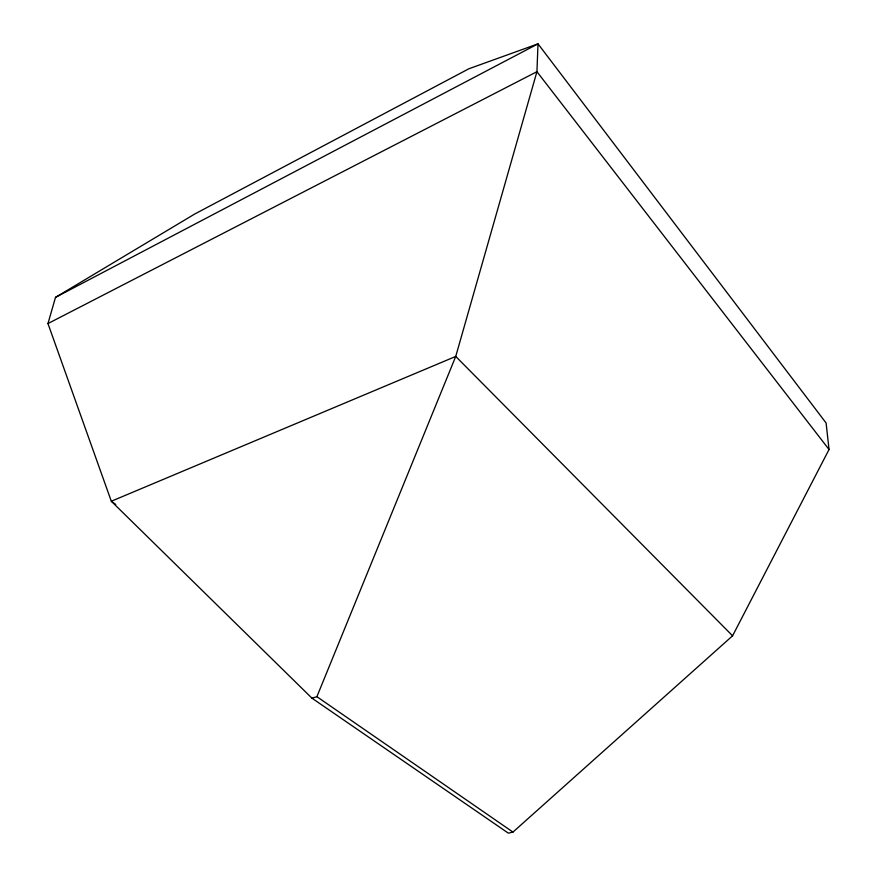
<?xml version="1.0" encoding="UTF-8"?>
<svg xmlns="http://www.w3.org/2000/svg" width="877" height="877" viewBox="0 0 877 877"><rect width="100%" height="100%" fill="white"/><g stroke="black" fill="none" stroke-linecap="round" stroke-linejoin="round"><path stroke-width="1.32" d="M47.961 323.569L55.503 297.369L194.727 214.021L468.899 68.757L538.007 43.85L826.101 422.999L829.039 449.506L732.58 635.803L512.957 832.087L508.331 833.15L311.971 698.18L111.313 501.249L47.961 323.569L536.932 71.695L538.007 43.85L55.503 297.369M311.971 698.18L316.893 696.689L455.733 356.435L536.932 71.695L829.039 449.506M316.893 696.689L512.957 832.087M115.742 504.45L111.313 501.249L455.733 356.435L732.58 635.803"/></g></svg>
